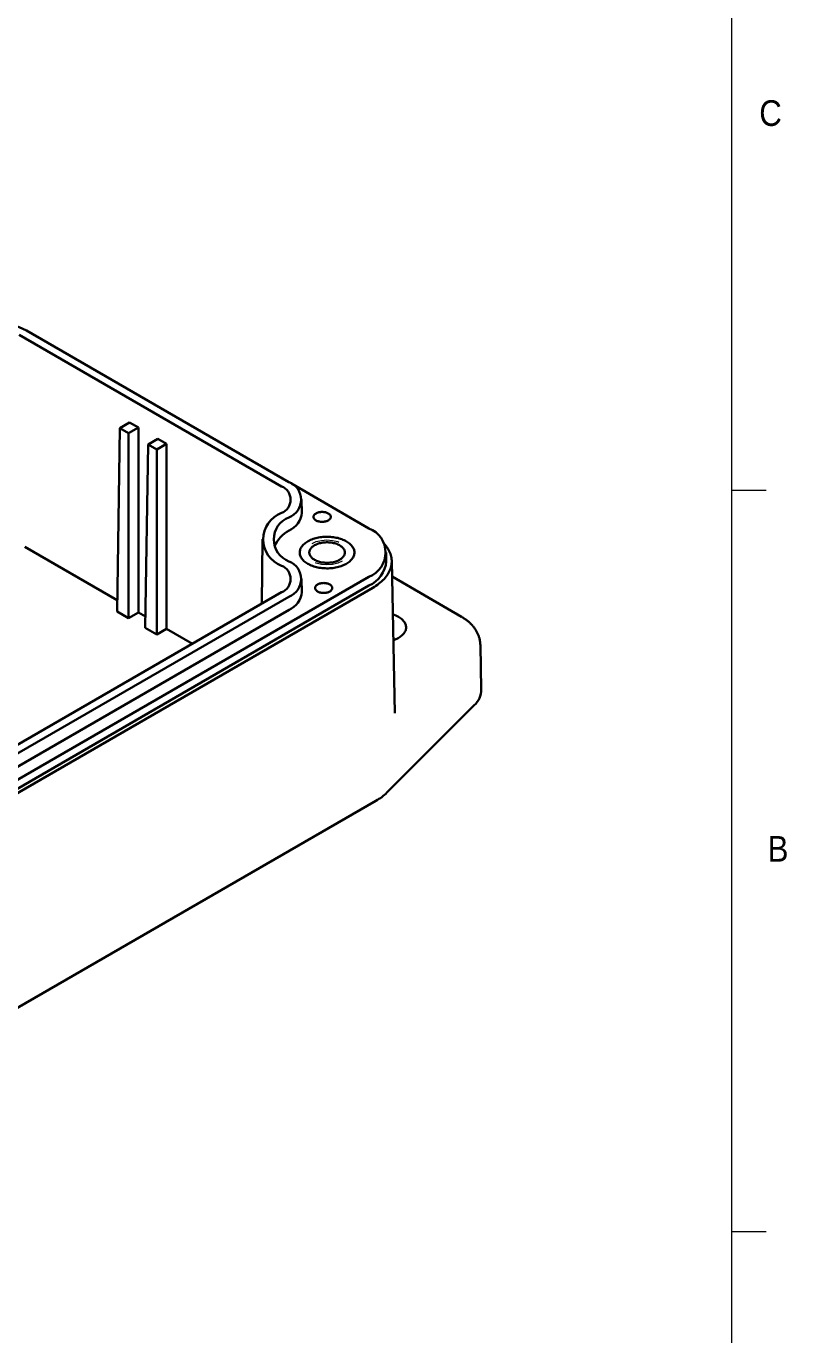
# Model space of a CAD drawing. Header units: inches. Extents: x 0.3 to 21.8, y 0.2 to 16.9.
# Drawn here: x 18.943 to 21.724, y 2.742 to 7.523 of the extents above; entities that cross this region are included whole.
import ezdxf

# ---------------------------------------------------------------- set-up
doc = ezdxf.new("R2010")
doc.units = ezdxf.units.IN
doc.header["$MEASUREMENT"] = 0
doc.linetypes.add('SLD-Dashed', pattern=[0.075, 0.05, -0.025])
doc.linetypes.add('SLD-Solid', pattern=[0])
doc.styles.add('SLDTEXTSTYLE1', font='GOTHIC.TTF', dxfattribs={"width": 0.913})

msp = doc.modelspace()

# ---------------------------------------------------------------- linework, layer by layer
at = {"color": 7, "linetype": 'SLD-Solid', "lineweight": 0}
for p, q in [((21.52288, 0.4106), (21.52288, 16.6606)), ((21.52288, 5.8276), (21.64788, 5.8276)), ((21.52288, 3.1196), (21.64788, 3.1196))]:
    msp.add_line(p, q, dxfattribs=at)
at = {"color": 7, "linetype": 'SLD-Solid', "lineweight": 30}
for p, q in [((19.90376, 5.8578), (18.94448, 6.41158)), ((19.8762, 5.8419), (18.91693, 6.39567)), ((19.32131, 6.07492), (19.28525, 6.0541)), ((19.32131, 6.07492), (19.35313, 6.05655)), ((19.27513, 5.38501), (19.28525, 6.0541)), ((19.31707, 6.03573), (19.28525, 6.0541)), ((19.35313, 6.05655), (19.31707, 6.03573)), ((19.31707, 5.3608), (19.31707, 6.03573)), ((19.35313, 6.05655), (19.35313, 5.38162)), ((19.37837, 5.32541), (19.38849, 5.9945)), ((19.42455, 6.01532), (19.38849, 5.9945)), ((19.38849, 5.9945), (19.42031, 5.97613)), ((19.45637, 5.99695), (19.42031, 5.97613)), ((19.45637, 5.99695), (19.42455, 6.01532)), ((19.45637, 5.99695), (19.45637, 5.32202)), ((19.42031, 5.3012), (19.42031, 5.97613)), ((20.19613, 5.68855), (19.9129, 5.85206)), ((19.95056, 5.74563), (19.95004, 5.79385)), ((19.8071, 5.64922), (19.80459, 5.41351)), ((18.93844, 5.62101), (19.27576, 5.42628)), ((20.25956, 5.56801), (20.25956, 5.60016)), ((20.2911, 5.01395), (20.27922, 5.56969)), ((17.32873, 3.85645), (20.19613, 5.51176)), ((19.95056, 5.45581), (19.95004, 5.50403)), ((20.53451, 5.36553), (20.28045, 5.51219)), ((17.32873, 3.8243), (20.19613, 5.47962)), ((17.34265, 3.81627), (20.21005, 5.47158)), ((17.7753, 4.24203), (19.8762, 5.45485)), ((17.80286, 4.22612), (19.90376, 5.43895)), ((17.80322, 4.17769), (19.90412, 5.39052)), ((19.27513, 5.38501), (19.31707, 5.3608)), ((19.31707, 5.3608), (19.35313, 5.38162)), ((19.35313, 5.38162), (19.379, 5.36669)), ((19.42031, 5.3012), (19.37837, 5.32541)), ((19.42031, 5.3012), (19.45637, 5.32202)), ((19.45637, 5.32202), (19.55123, 5.26726)), ((20.60682, 5.10021), (20.60337, 5.26176)), ((20.26188, 4.72343), (20.58047, 5.04198)), ((20.29108, 5.01395), (20.29108, 5.01418)), ((17.35432, 3.0379), (20.22172, 4.69322))]:
    msp.add_line(p, q, dxfattribs=at)
at = {"color": 7, "linetype": 'SLD-Solid', "lineweight": 30, "flags": 128}
for points in [[(20.00252, 5.71761), (20.00481, 5.71641), (20.00729, 5.71534), (20.00994, 5.71443), (20.01273, 5.71366), (20.01565, 5.71306), (20.01864, 5.71263), (20.0217, 5.71237), (20.02479, 5.71228), (20.02788, 5.71237), (20.03093, 5.71263), (20.03393, 5.71306), (20.03684, 5.71366), (20.03964, 5.71443), (20.04229, 5.71534), (20.04477, 5.71641), (20.04706, 5.71761), (20.04914, 5.71893), (20.05098, 5.72036), (20.05257, 5.72189), (20.05389, 5.7235), (20.05493, 5.72518), (20.05568, 5.72692), (20.05614, 5.72868), (20.05629, 5.73046), (20.05614, 5.73225), (20.05568, 5.73401), (20.05493, 5.73574), (20.05389, 5.73742), (20.05257, 5.73904), (20.05098, 5.74057), (20.04914, 5.742), (20.04706, 5.74332), (20.04477, 5.74452), (20.04229, 5.74558), (20.03964, 5.7465), (20.03684, 5.74726), (20.03393, 5.74787), (20.03093, 5.7483), (20.02788, 5.74856), (20.02479, 5.74865), (20.0217, 5.74856), (20.01864, 5.7483), (20.01565, 5.74787), (20.01273, 5.74726), (20.00994, 5.7465), (20.00729, 5.74558), (20.00481, 5.74452), (20.00252, 5.74332), (20.00044, 5.742), (19.9986, 5.74057), (19.99701, 5.73904), (19.99569, 5.73742), (19.99465, 5.73574), (19.99389, 5.73401), (19.99344, 5.73225), (19.99329, 5.73046), (19.99344, 5.72868), (19.99389, 5.72692), (19.99465, 5.72518), (19.99569, 5.7235), (19.99701, 5.72189), (19.9986, 5.72036), (20.00044, 5.71893), (20.00252, 5.71761)], [(19.97231, 5.55933), (19.97631, 5.55715), (19.98052, 5.55509), (19.98491, 5.55317), (19.98948, 5.5514), (19.99422, 5.54977), (19.9991, 5.54829), (20.00412, 5.54697), (20.00925, 5.54582), (20.01449, 5.54483), (20.01981, 5.544), (20.0252, 5.54335), (20.03065, 5.54287), (20.03614, 5.54256), (20.04164, 5.54243), (20.04715, 5.54248), (20.05265, 5.54269), (20.05812, 5.54309), (20.06354, 5.54365), (20.0689, 5.54439), (20.07418, 5.5453), (20.07937, 5.54638), (20.08445, 5.54761), (20.0894, 5.54901), (20.09421, 5.55056), (20.09886, 5.55227), (20.10335, 5.55411), (20.10765, 5.5561), (20.11176, 5.55823), (20.11565, 5.56047), (20.11933, 5.56284), (20.12277, 5.56533), (20.12598, 5.56792), (20.12893, 5.5706), (20.13162, 5.57338), (20.13404, 5.57624), (20.13618, 5.57917), (20.13804, 5.58216), (20.13961, 5.58521), (20.14089, 5.58831), (20.14187, 5.59144), (20.14256, 5.5946), (20.14294, 5.59777), (20.14301, 5.60095), (20.14278, 5.60413), (20.14225, 5.6073), (20.14142, 5.61044), (20.14029, 5.61355), (20.13886, 5.61663), (20.13715, 5.61965), (20.13514, 5.62261), (20.13286, 5.62551), (20.1303, 5.62833), (20.12748, 5.63106), (20.12441, 5.6337), (20.12108, 5.63624), (20.11752, 5.63866), (20.11373, 5.64098), (20.10973, 5.64316), (20.10552, 5.64522), (20.10113, 5.64714), (20.09656, 5.64891), (20.09182, 5.65054), (20.08694, 5.65202), (20.08192, 5.65334), (20.07679, 5.65449), (20.07155, 5.65548), (20.06623, 5.65631), (20.06084, 5.65696), (20.05539, 5.65744), (20.0499, 5.65775), (20.0444, 5.65788), (20.03889, 5.65783), (20.03339, 5.65762), (20.02792, 5.65722), (20.0225, 5.65666), (20.01714, 5.65592), (20.01186, 5.65501), (20.00667, 5.65393), (20.00159, 5.6527), (19.99664, 5.6513), (19.99183, 5.64975), (19.98718, 5.64804), (19.98269, 5.6462), (19.97839, 5.64421), (19.97429, 5.64208), (19.97039, 5.63984), (19.96671, 5.63747), (19.96327, 5.63498), (19.96007, 5.63239), (19.95712, 5.62971), (19.95443, 5.62693), (19.95201, 5.62407), (19.94986, 5.62114), (19.948, 5.61815), (19.94643, 5.6151), (19.94515, 5.612), (19.94417, 5.60887), (19.94349, 5.60571), (19.94311, 5.60254), (19.94303, 5.59936), (19.94326, 5.59618), (19.94379, 5.59301), (19.94462, 5.58987), (19.94575, 5.58676), (19.94718, 5.58368), (19.9489, 5.58066), (19.9509, 5.5777), (19.95318, 5.5748), (19.95574, 5.57198), (19.95856, 5.56925), (19.96164, 5.56661), (19.96496, 5.56407), (19.96852, 5.56165), (19.97231, 5.55933)], [(19.97231, 5.55933), (19.97631, 5.55715), (19.98052, 5.55509), (19.98491, 5.55317), (19.98948, 5.5514), (19.99422, 5.54977), (19.9991, 5.54829), (20.00412, 5.54697), (20.00925, 5.54582), (20.01449, 5.54483), (20.01981, 5.544), (20.0252, 5.54335), (20.03065, 5.54287), (20.03614, 5.54256), (20.04164, 5.54243), (20.04715, 5.54248), (20.05265, 5.54269), (20.05812, 5.54309), (20.06354, 5.54365), (20.0689, 5.54439), (20.07418, 5.5453), (20.07937, 5.54638), (20.08445, 5.54761), (20.0894, 5.54901), (20.09421, 5.55056), (20.09886, 5.55227), (20.10335, 5.55411), (20.10765, 5.5561), (20.11176, 5.55823), (20.11565, 5.56047), (20.11933, 5.56284), (20.12277, 5.56533), (20.12598, 5.56792), (20.12893, 5.5706), (20.13162, 5.57338), (20.13404, 5.57624), (20.13618, 5.57917), (20.13804, 5.58216), (20.13961, 5.58521), (20.14089, 5.58831), (20.14187, 5.59144), (20.14256, 5.5946), (20.14294, 5.59777), (20.14301, 5.60095), (20.14278, 5.60413), (20.14225, 5.6073), (20.14142, 5.61044), (20.14029, 5.61355), (20.13886, 5.61663), (20.13715, 5.61965), (20.13514, 5.62261), (20.13286, 5.62551), (20.1303, 5.62833), (20.12748, 5.63106), (20.12441, 5.6337), (20.12108, 5.63624), (20.11752, 5.63866), (20.11373, 5.64098), (20.10973, 5.64316), (20.10552, 5.64522), (20.10113, 5.64714), (20.09656, 5.64891), (20.09182, 5.65054), (20.08694, 5.65202), (20.08192, 5.65334), (20.07679, 5.65449), (20.07155, 5.65548), (20.06623, 5.65631), (20.06084, 5.65696), (20.05539, 5.65744), (20.0499, 5.65775), (20.0444, 5.65788), (20.03889, 5.65783), (20.03339, 5.65762), (20.02792, 5.65722), (20.0225, 5.65666), (20.01714, 5.65592), (20.01186, 5.65501), (20.00667, 5.65393), (20.00159, 5.6527), (19.99664, 5.6513), (19.99183, 5.64975), (19.98718, 5.64804), (19.98269, 5.6462), (19.97839, 5.64421), (19.97429, 5.64208), (19.97039, 5.63984), (19.96671, 5.63747), (19.96327, 5.63498), (19.96007, 5.63239), (19.95712, 5.62971), (19.95443, 5.62693), (19.95201, 5.62407), (19.94986, 5.62114), (19.948, 5.61815), (19.94643, 5.6151), (19.94515, 5.612), (19.94417, 5.60887), (19.94349, 5.60571), (19.94311, 5.60254), (19.94303, 5.59936), (19.94326, 5.59618), (19.94379, 5.59301), (19.94462, 5.58987), (19.94575, 5.58676), (19.94718, 5.58368), (19.9489, 5.58066), (19.9509, 5.5777), (19.95318, 5.5748), (19.95574, 5.57198), (19.95856, 5.56925), (19.96164, 5.56661), (19.96496, 5.56407), (19.96852, 5.56165), (19.97231, 5.55933)], [(19.99709, 5.57364), (20.00033, 5.57189), (20.00377, 5.57027), (20.00739, 5.5688), (20.01118, 5.56747), (20.01512, 5.56629), (20.01919, 5.56527), (20.02337, 5.56441), (20.02764, 5.56372), (20.03198, 5.5632), (20.03638, 5.56285), (20.0408, 5.56268), (20.04524, 5.56268), (20.04966, 5.56285), (20.05406, 5.5632), (20.0584, 5.56372), (20.06267, 5.56441), (20.06685, 5.56527), (20.07092, 5.56629), (20.07486, 5.56747), (20.07865, 5.5688), (20.08227, 5.57027), (20.08571, 5.57189), (20.08895, 5.57364), (20.09198, 5.57551), (20.09478, 5.5775), (20.09734, 5.57959), (20.09964, 5.58178), (20.10169, 5.58405), (20.10345, 5.5864), (20.10494, 5.58881), (20.10613, 5.59128), (20.10704, 5.59378), (20.10764, 5.59632), (20.10794, 5.59887), (20.10794, 5.60144), (20.10764, 5.60399), (20.10704, 5.60653), (20.10613, 5.60903), (20.10494, 5.6115), (20.10345, 5.61391), (20.10169, 5.61626), (20.09964, 5.61853), (20.09734, 5.62072), (20.09478, 5.62281), (20.09198, 5.6248), (20.08895, 5.62667), (20.08571, 5.62842), (20.08227, 5.63004), (20.07865, 5.63151), (20.07486, 5.63284), (20.07092, 5.63402), (20.06685, 5.63504), (20.06267, 5.6359), (20.0584, 5.63659), (20.05406, 5.63711), (20.04966, 5.63746), (20.04524, 5.63763), (20.0408, 5.63763), (20.03638, 5.63746), (20.03198, 5.63711), (20.02764, 5.63659), (20.02337, 5.6359), (20.01919, 5.63504), (20.01512, 5.63402), (20.01118, 5.63284), (20.00739, 5.63151), (20.00377, 5.63004), (20.00033, 5.62842), (19.99709, 5.62667), (19.99406, 5.6248), (19.99126, 5.62281), (19.9887, 5.62072), (19.9864, 5.61853), (19.98436, 5.61626), (19.98259, 5.61391), (19.9811, 5.6115), (19.97991, 5.60903), (19.979, 5.60653), (19.9784, 5.60399), (19.9781, 5.60144), (19.9781, 5.59887), (19.9784, 5.59632), (19.979, 5.59378), (19.97991, 5.59128), (19.9811, 5.58881), (19.98259, 5.5864), (19.98436, 5.58405), (19.9864, 5.58178), (19.9887, 5.57959), (19.99126, 5.5775), (19.99406, 5.57551), (19.99709, 5.57364)], [(20.21005, 5.47158), (20.21604, 5.47517), (20.2218, 5.47888), (20.22732, 5.48271), (20.23259, 5.48665), (20.23761, 5.4907), (20.24238, 5.49485), (20.24687, 5.49911), (20.25109, 5.50345), (20.25504, 5.50788), (20.2587, 5.51239), (20.26208, 5.51698), (20.26516, 5.52163), (20.26795, 5.52634), (20.27043, 5.53111), (20.27261, 5.53593), (20.27449, 5.54079), (20.27606, 5.54569), (20.27731, 5.55062), (20.27826, 5.55557), (20.27889, 5.56054), (20.2792, 5.56552), (20.2792, 5.5705), (20.27889, 5.57548), (20.27826, 5.58044), (20.27731, 5.5854), (20.27606, 5.59032), (20.27449, 5.59522), (20.27261, 5.60008), (20.27043, 5.6049), (20.26795, 5.60967), (20.26516, 5.61439), (20.26208, 5.61904), (20.2587, 5.62362), (20.25504, 5.62814), (20.25318, 5.63028)], [(20.00836, 5.45792), (20.01066, 5.45672), (20.01314, 5.45565), (20.01579, 5.45474), (20.01858, 5.45397), (20.02149, 5.45337), (20.02449, 5.45294), (20.02755, 5.45268), (20.03064, 5.45259), (20.03373, 5.45268), (20.03678, 5.45294), (20.03978, 5.45337), (20.04269, 5.45397), (20.04549, 5.45474), (20.04814, 5.45565), (20.05062, 5.45672), (20.05291, 5.45792), (20.05499, 5.45924), (20.05683, 5.46067), (20.05842, 5.4622), (20.05974, 5.46382), (20.06078, 5.4655), (20.06153, 5.46723), (20.06199, 5.46899), (20.06214, 5.47077), (20.06199, 5.47256), (20.06153, 5.47432), (20.06078, 5.47605), (20.05974, 5.47773), (20.05842, 5.47935), (20.05683, 5.48088), (20.05499, 5.48231), (20.05291, 5.48363), (20.05062, 5.48483), (20.04814, 5.48589), (20.04549, 5.48681), (20.04269, 5.48757), (20.03978, 5.48818), (20.03678, 5.48861), (20.03373, 5.48887), (20.03064, 5.48896), (20.02755, 5.48887), (20.02449, 5.48861), (20.02149, 5.48818), (20.01858, 5.48757), (20.01579, 5.48681), (20.01314, 5.48589), (20.01066, 5.48483), (20.00836, 5.48363), (20.00629, 5.48231), (20.00445, 5.48088), (20.00286, 5.47935), (20.00154, 5.47773), (20.0005, 5.47605), (19.99974, 5.47432), (19.99929, 5.47256), (19.99914, 5.47077), (19.99929, 5.46899), (19.99974, 5.46723), (20.0005, 5.4655), (20.00154, 5.46382), (20.00286, 5.4622), (20.00445, 5.46067), (20.00629, 5.45924), (20.00836, 5.45792)], [(20.30436, 5.36513), (20.30805, 5.36287), (20.3115, 5.3605), (20.31472, 5.35802), (20.31769, 5.35544), (20.32039, 5.35276), (20.32283, 5.35), (20.32499, 5.34716), (20.32687, 5.34426), (20.32845, 5.3413), (20.32974, 5.33829), (20.33074, 5.33524), (20.33142, 5.33217), (20.33181, 5.32908), (20.33188, 5.32598), (20.33165, 5.32288), (20.33112, 5.3198), (20.33028, 5.31674), (20.32914, 5.31371), (20.3277, 5.31072), (20.32597, 5.30779), (20.32395, 5.30492), (20.32165, 5.30212), (20.31907, 5.2994), (20.31624, 5.29677), (20.31314, 5.29423), (20.30981, 5.29181), (20.30623, 5.28949), (20.30244, 5.2873), (20.29843, 5.28524), (20.29422, 5.28331), (20.28984, 5.28153), (20.28542, 5.27994)]]:
    msp.add_lwpolyline(points, dxfattribs=at)
at = {"color": 7, "linetype": 'SLD-Dashed', "lineweight": 0, "flags": 128}
msp.add_lwpolyline([(20.09809, 5.56842), (20.08178, 5.5612), (20.06279, 5.55666), (20.04241, 5.55511), (20.02203, 5.55666), (20.00304, 5.5612), (19.98673, 5.56842), (19.97422, 5.57784), (19.96635, 5.5888), (19.96367, 5.60057), (19.96635, 5.61233), (19.97422, 5.62329), (19.98673, 5.63271), (20.00304, 5.63993), (20.02203, 5.64447), (20.04241, 5.64602), (20.06279, 5.64447), (20.08178, 5.63993), (20.09809, 5.63271), (20.1106, 5.62329), (20.11847, 5.61233), (20.12115, 5.60057), (20.11847, 5.5888), (20.1106, 5.57784), (20.09809, 5.56842)], dxfattribs=at)
at = {"color": 7, "linetype": 'SLD-Solid', "lineweight": 30}
for centre, radius, start, end in [((18.83273, 6.19618), 0.24267, 62.57855, 117.42145), ((19.85761, 5.79329), 0.05204, 290.9299, 69.0701), ((19.8791, 5.79329), 0.06907, 290.91172, 69.08828), ((19.91295, 5.64838), 0.10308, 110.88615, 249.11385), ((19.8716, 5.75263), 0.07927, 294.2211, 354.93316), ((19.93427, 5.64838), 0.08599, 110.78342, 249.21658), ((19.95732, 5.57698), 0.11625, 117.2371, 156.37656), ((20.16224, 5.60016), 0.09467, 290.98268, 69.01732), ((19.85761, 5.50346), 0.05204, 290.9299, 69.0701), ((19.8791, 5.50346), 0.06907, 290.91172, 69.08828), ((20.15142, 5.57865), 0.10866, 294.29929, 354.38057), ((19.8716, 5.46281), 0.07927, 294.2211, 354.93316), ((20.25148, 5.27214), 0.10697, 60.37462, 72.63904), ((20.52642, 5.10153), 0.08042, 312.22883, 359.05726), ((20.12656, 4.8615), 0.19332, 299.48667, 314.42425)]:
    msp.add_arc(centre, radius, start, end, dxfattribs=at)
msp.add_open_spline([(20.60334, 5.26175), (20.60334, 5.26229), (20.60332, 5.2646), (20.60302, 5.26867), (20.60244, 5.27395), (20.60157, 5.2792), (20.60043, 5.28441), (20.59903, 5.28956), (20.59737, 5.29467), (20.59545, 5.29971), (20.59328, 5.30469), (20.59084, 5.3096), (20.58815, 5.31443), (20.5852, 5.31919), (20.582, 5.32385), (20.57854, 5.32843), (20.57483, 5.33291), (20.57087, 5.33729), (20.56666, 5.34156), (20.56219, 5.34571), (20.55749, 5.34974), (20.55255, 5.35364), (20.54739, 5.3574), (20.54201, 5.361), (20.53768, 5.36369), (20.53514, 5.36516), (20.53451, 5.36553)], degree=3, knots=[0, 0, 0, 0, 0.0124997, 0.053723, 0.094928, 0.1361664, 0.1774899, 0.2189503, 0.2605998, 0.3024902, 0.3446728, 0.387198, 0.430114, 0.4734658, 0.5172939, 0.5616327, 0.6065079, 0.6519351, 0.6979175, 0.7444447, 0.7914915, 0.8390183, 0.8869729, 0.9352927, 0.9839091, 1, 1, 1, 1], dxfattribs=at)

# ---------------------------------------------------------------- texts
at = {"color": 7, "linetype": 'Continuous', "lineweight": 0, "char_height": 0.09375, "attachment_point": 1, "style": 'SLDTEXTSTYLE1'}
for s, insert in [('C', (21.62271, 7.25259)), ('B', (21.65336, 4.56466))]:
    msp.add_mtext(s, dxfattribs=dict(at, insert=insert))

doc.saveas('drawing.dxf')
